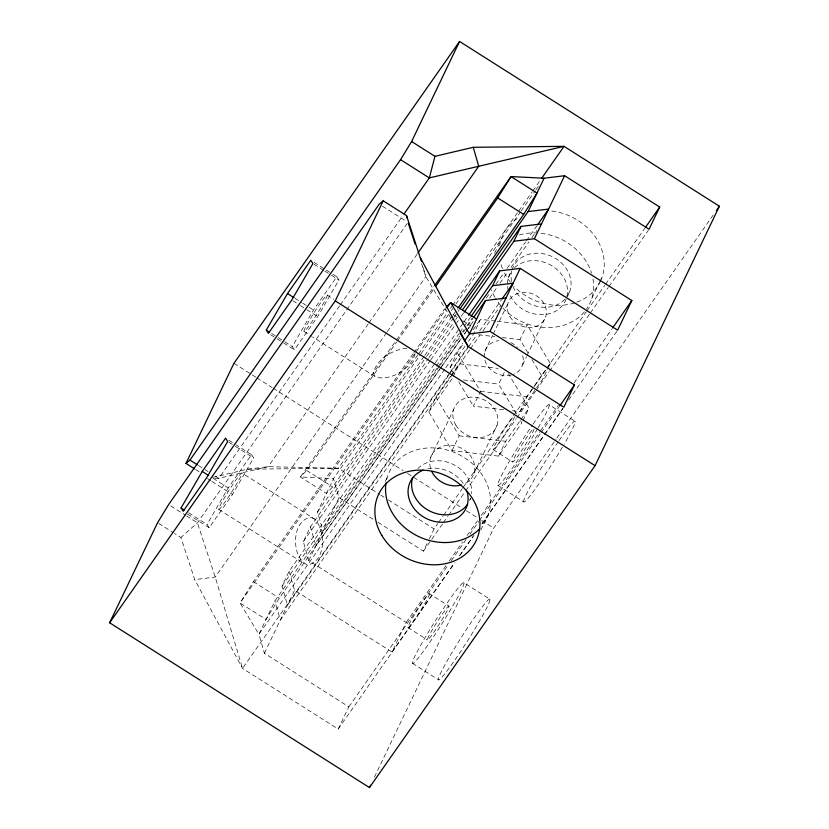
<?xml version="1.0" encoding="UTF-8"?>
<svg xmlns="http://www.w3.org/2000/svg" width="829" height="829" viewBox="0 0 829 829"><rect width="100%" height="100%" fill="white"/><g stroke="black" fill="none" stroke-linecap="round" stroke-linejoin="round"><path stroke-width="0.62" stroke-dasharray="4.14 3.11" d="M415.174 353.869C410.697 369.071 391.765 380.666 376.221 377.288L312.606 336.947M439.525 366.117L274.907 600.952L258.917 634.309L264.389 653.273L348.833 706.826L338.18 729.064L242.503 668.392L194.722 579.575L180.909 537.513L174.546 533.472M448.541 375.33L287.476 605.087L282.005 586.124L289.114 571.295L434.448 363.962M289.114 571.295L294.585 590.269L392.013 652.05L406.22 622.403L308.782 560.611L303.321 541.648L310.419 526.819L428.324 358.625M437.297 367.91L322.989 530.964L317.528 511.99L333.507 478.634L420.262 354.874M264.389 653.273L294.585 590.269M308.782 560.611L338.978 497.607L333.507 478.634L300.419 476.986L433.899 286.575M385.205 481.525L387.34 477.079M494.602 253.208L500.985 239.861M520.571 420.645L521.897 422.863L498.581 456.126L452.043 450.634L428.831 411.889L435.93 397.06L450.499 376.273M454.116 374.055L450.137 367.413L457.245 352.584L463.794 343.227M453.235 376.345L459.245 363.796L498.229 368.397M495.649 321.103L480.561 319.32L473.452 334.149L467.629 342.46M508.529 277.29L511.058 271.995M430.531 457.784L453.618 409.599M484.934 351.341L492.623 335.279M493.172 334.128L508.022 303.155M452.043 450.634L459.152 435.805L435.93 397.06M503.545 409.713L473.359 406.158L480.457 391.329L457.245 352.584M516.591 414.003L498.675 384.117L504.685 371.568M527.949 352.926L519.99 339.641L527.089 324.813L496.903 321.248M377.951 522.322L423.412 551.15L428.748 540.031M429.277 538.923L434.075 528.912L437.785 523.617M522.622 364.801L526.467 356.781M527.016 355.631L545.7 316.626M474.022 473.328L497.099 425.142M469.597 500.281L470.613 498.156A30.849 26.103 25.6 0 1 469.338 501.327M567.523 295.891L570.051 290.596M498.581 456.126L505.68 441.297L520.26 420.51M512.343 410.759L519.887 411.65L526.995 396.822L534.28 386.428M522.985 420.583L528.995 408.034L508.436 373.713M536.643 387.744L543.202 378.387L547.026 370.397M547.575 369.257L550.311 363.558L527.089 324.813M480.81 530.021L488.799 513.338M591.802 298.367L599.253 282.803M599.792 281.694L602.455 276.13M374.449 777.084L493.742 528.094L556.093 439.163M336.781 276.751L338.906 280.026L317.714 316.554L294.399 349.817L292.274 346.543L313.466 310.015L336.781 276.751L332.45 274.005M251.539 454.665L253.664 457.929L232.472 494.467L209.157 527.721L207.032 524.456L228.224 487.918L251.539 454.665L236.389 445.049M413.184 353.651L253.373 581.647L240.047 603.004L258.917 634.309L445.038 368.791M441.401 366.957L279.352 598.124L266.026 619.481L240.047 603.004L445.442 309.984M339.6 305.911L218.732 478.333L214.027 478.271M340.336 304.854L402.625 215.996M407.267 223.447L197.416 522.809L180.909 537.513M368.231 323.88L268.13 466.686L218.732 478.333L214.462 475.628M368.967 322.823L417.174 254.068M386.521 332.73L215.229 577.088L194.722 579.575M387.267 331.673L425.826 276.668L422.407 264.814M424.054 356.501L332.626 486.924L326.398 493.462L300.419 476.986L306.647 470.447L396.594 342.139M397.329 341.082L434.5 288.057M413.93 352.594L444.406 309.124L446.572 310.492M417.816 354.947L338.398 468.24L247.612 469.183L210.566 477.918M418.552 353.89L447.505 312.595M450.468 308.357L451.95 306.243M452.696 305.186L518.011 212.006M518.757 210.949L532.114 191.893M532.85 190.836L541.016 179.188M421.008 353.817L448.437 314.678M451.411 310.44L452.893 308.326M455.857 304.098L520.374 212.069M521.109 211.012L535.202 190.908M535.938 189.851L538.902 185.623M424.8 355.434L452.302 316.201M453.048 315.144L457.504 308.782M317.528 511.99L425.785 357.548M426.531 356.491L453.225 318.409M453.96 317.352L459.152 309.953M429.059 357.568L455.017 320.543M455.753 319.486L457.245 317.372M303.321 541.648L430.116 360.76M430.862 359.703L456.074 323.735M456.81 322.678L458.292 320.564M461.256 316.326L463.484 313.155M435.194 362.905L459.66 328.004M460.406 326.937L463.37 322.709M464.105 321.652L467.815 316.367M282.005 586.124L435.505 367.154M436.241 366.097L459.225 333.299M459.971 332.242L470.354 317.434M438.033 366.843L459.556 336.139M462.53 331.901L464.012 329.787M466.986 325.548L472.178 318.139M486.281 298.025L489.245 293.787M495.929 284.254L504.094 272.617M507.058 268.378L525.617 241.902M526.363 240.845L536.746 226.027M440.261 365.061L460.282 336.491M463.245 332.263L466.955 326.978M467.701 325.911L472.893 318.512M439.836 368.967L315.89 545.793L310.419 526.819M440.582 367.91L461.359 338.263M464.333 334.025L465.815 331.911M466.561 330.854L474.727 319.206M489.566 298.025L496.985 287.435M499.96 283.207L508.125 271.56M511.089 267.321L528.902 241.913M531.876 237.674L537.068 230.265M442.147 365.89L461.473 338.325M464.447 334.077L467.421 329.838M468.157 328.781L472.167 323.724M445.784 367.734L462.841 343.403M473.266 329.714L480.561 319.32M450.137 367.413L466.893 343.507M449.577 372.977L242.503 668.392L215.229 577.088L197.416 522.809L186.763 516.052M450.323 371.92L468.136 346.512M449.277 374.273L467.836 347.797M468.582 346.74L476.737 335.092M479.711 330.854L501.234 300.15M451.235 375.236L459.245 363.796M469.639 349.921L280.378 619.916L274.907 600.952M470.385 348.864L480.032 335.092M482.996 330.864L500.809 305.445M428.831 411.889L452.147 378.625M438.52 522.56L442.976 516.208M443.722 515.151L462.271 488.685M463.017 487.618L512.747 416.686M513.493 415.619L546.145 369.04M546.891 367.972L586.227 311.859M586.963 310.802L604.776 285.394M605.522 284.326L644.858 228.213M535.006 385.381L547.399 367.713M548.124 366.677L550.311 363.558M519.887 411.65L535.917 388.78M423.412 551.15L442.717 523.627M443.453 522.571L447.909 516.218M448.655 515.151L464.976 491.856M465.722 490.799L516.198 418.8M516.933 417.743L535.493 391.278M536.228 390.21L548.85 372.211M549.596 371.154L589.668 313.984M590.414 312.916L608.227 287.508M608.973 286.451L648.309 230.338M520.985 419.474L528.995 408.034M406.22 622.403L446.292 565.223M449.266 560.995L462.623 541.928M467.079 535.575L477.473 520.757M481.183 515.462L539.814 431.816M540.56 430.759L558.373 405.35M573.958 383.112L611.812 329.113M348.833 706.826L448.292 564.943M451.256 560.705L466.105 539.534M469.815 534.239L478.716 521.534M479.463 520.477L540.321 433.65M541.068 432.593L558.881 407.184M392.013 652.05L454.354 563.109M459.556 555.699L472.913 536.643M481.815 523.938L544.166 434.997M544.912 433.94L562.725 408.531M568.663 400.055L616.9 331.237M338.18 729.064L454.706 562.829M459.898 555.42L474.001 535.306M482.167 523.659L563.067 408.241M556.829 438.095L714.183 213.633M247.612 469.183L268.13 466.686L338.398 468.24L379.713 494.436M407.008 348.18C393.143 349.548 377.247 358.377 373.485 372.573L374.169 375.34L376.221 377.288M478.488 334.74L494.83 336.667M502.384 337.558L519.99 339.641M463.463 379.962L498.675 384.117M480.457 391.329L526.995 396.822M459.152 435.805L505.68 441.297M314.191 518.809L310.844 517.337C291.321 519.907 290.855 557.616 307.331 564.932C326.377 562.217 326.098 529.576 314.191 518.809L241.954 472.996A21.595 1.606 -57.6 0 0 223.716 499.017A21.595 1.606 -57.6 0 0 225.374 501.576A21.595 1.606 -57.6 0 0 241.954 472.996M382.428 206.172L405.878 221.042M453.069 314.616L457.401 317.362M462.81 320.792L470.385 325.6M533.088 424.085A47.823 3.544 -57.6 0 1 549.067 404.728L575.119 421.277M314.046 262.337L331.372 273.321M314.004 264.233L323.745 270.409M324.833 271.093L330.243 274.534M331.32 275.218L338.906 280.026M327.196 295.083A21.595 1.606 -57.6 0 1 310.616 323.662A21.595 1.606 -57.6 0 1 308.958 321.103A21.595 1.606 -57.6 0 1 327.196 295.083L333.755 299.248M295.062 298.347L301.559 302.461M302.637 303.145L308.056 306.585M309.134 307.269L313.466 310.015M292.813 300.761L299.31 304.885M300.388 305.569L305.797 308.999M306.885 309.694L317.714 316.554M493.182 449.639L512.664 462.002M303.984 331.486L311.528 336.263M271.705 333.496L277.114 336.937M278.202 337.621L283.611 341.051M284.699 341.735L292.274 346.543M270.575 334.709L275.995 338.149M277.073 338.833L282.482 342.263M283.57 342.947L294.399 349.817M497.742 485.39L523.721 501.866A47.823 3.544 -57.6 0 0 562.404 447.173M233.933 363.33L255.767 377.174M256.855 377.869L272.14 387.557M273.228 388.252L403.132 470.634M407.505 473.411L462.085 508.022M466.458 510.788L477.369 517.711M481.732 520.488L493.742 528.094M380.801 495.131L384.055 497.203M388.407 499.96L434.075 528.912M306.647 470.447L332.626 486.924M338.978 497.607L373.62 519.576M463.898 582.714A47.823 3.544 -57.6 0 1 427.194 645.988A47.823 3.544 -57.6 0 1 423.515 640.32A47.823 3.544 -57.6 0 1 463.898 582.714L489.877 599.191A47.823 3.544 -57.6 0 1 453.173 662.464A47.823 3.544 -57.6 0 1 449.494 656.796A47.823 3.544 -57.6 0 1 489.877 599.191M228.804 440.24L235.301 444.365M228.763 442.137L234.182 445.577M235.26 446.261L253.664 457.929M429.495 593.751A20.051 1.492 -57.6 0 1 414.096 620.289A20.051 1.492 -57.6 0 1 412.552 617.916A20.051 1.492 -57.6 0 1 429.495 593.751L448.976 606.113A20.051 1.492 -57.6 0 1 433.588 632.641A20.051 1.492 -57.6 0 1 432.044 630.268A20.051 1.492 -57.6 0 1 448.976 606.113M198.473 465.494L203.81 468.872M204.877 469.546L208.069 471.577M213.074 478.312L228.224 487.918M195.53 469.463L199.779 472.147M207.571 478.675L210.815 480.737M211.903 481.421L232.472 494.467M407.941 627.553L427.422 639.905M218.742 509.389L303.994 563.451M188.629 512.778L207.032 524.456M187.499 513.99L209.157 527.721M170.774 505.918L185.696 515.379M412.5 663.304L438.489 679.78M253.373 581.647L279.352 598.124M158.629 523.379L173.489 532.798M450.945 318.139L425.826 276.668L421.474 263.394M531.928 359.568L543.202 378.387M458.758 381.806L473.359 406.158M386.697 479.38A53.989 45.688 25.6 0 1 458.23 454.219A53.989 45.688 25.6 0 1 482.105 525.959M564.86 299.373A30.849 26.103 25.6 0 1 536.456 306.202A30.849 26.103 25.6 0 1 512.84 286.078M511.493 281.414A30.849 26.103 25.6 0 1 511.762 270.969M512.073 269.871A30.849 26.103 25.6 0 1 552.591 256.814A30.849 26.103 25.6 0 1 567.046 296.709M566.134 299.082A30.849 26.103 25.6 0 1 538.788 314.595A30.849 26.103 25.6 0 1 509.762 294.647M508.198 290.005A30.849 26.103 25.6 0 1 507.607 286.451M507.493 284.109A30.849 26.103 25.6 0 1 511.534 271.176M514.55 267.694A30.849 26.103 25.6 0 1 550.829 265.166A30.849 26.103 25.6 0 1 566.818 296.917M417.826 468.665A30.849 26.103 25.6 0 1 452.53 464.085A30.849 26.103 25.6 0 1 471.525 493.659M427.837 468.789A30.849 26.103 25.6 0 1 464.085 484.861M430.52 468.198A23.139 19.575 25.6 0 1 444.603 445.743A23.139 19.575 25.6 0 1 472.696 459.463A23.139 19.575 25.6 0 1 463.515 484.312M600.756 280.596A53.989 45.688 25.6 0 1 575.751 302.554M574.632 302.917A53.989 45.688 25.6 0 1 514.529 286.803M510.384 282.15A53.989 45.688 25.6 0 1 504.446 272.948M502.467 268.586A53.989 45.688 25.6 0 1 500.954 264.161M499.638 245.726A53.989 45.688 25.6 0 1 518.705 217.623M551.782 211.063A53.989 45.688 25.6 0 1 601.232 279.497M522.633 355.786A20.051 16.974 25.6 0 1 513.514 374.325M511.224 375.06A20.051 16.974 25.6 0 1 485.286 361.496A20.051 16.974 25.6 0 1 498.747 340.636M510.788 342.615A20.051 16.974 25.6 0 1 517.586 347.372M514.591 416.78A20.051 1.492 -57.6 0 1 499.338 442.375A20.051 1.492 -57.6 0 1 495.701 443.722A20.051 1.492 -57.6 0 1 512.84 417.422M534.083 429.132A20.051 1.492 -57.6 0 1 518.819 454.738A20.051 1.492 -57.6 0 1 515.192 456.074A20.051 1.492 -57.6 0 1 532.332 429.785M549.067 404.728A47.823 3.544 -57.6 0 1 538.125 427.785M537.575 428.738A47.823 3.544 -57.6 0 1 497.825 485.473A47.823 3.544 -57.6 0 1 532.384 425.101M559.067 440.562A47.823 3.544 -57.6 0 1 575.046 421.205A47.823 3.544 -57.6 0 1 564.114 444.261M523.731 501.887A47.823 3.544 -57.6 0 1 558.363 441.577M584.341 311.922A53.989 45.688 25.6 0 1 501.327 306.305M500.519 305.352A53.989 45.688 25.6 0 1 495.535 298.336M494.934 297.3A53.989 45.688 25.6 0 1 491.39 289.725M519.286 234.97A53.989 45.688 25.6 0 1 538.643 233.053M541.13 233.301A53.989 45.688 25.6 0 1 591.502 272.969M592.963 279.01A53.989 45.688 25.6 0 1 586.538 309.072M455.846 425.132A23.139 19.575 25.6 0 0 494.851 429.733A23.139 19.575 25.6 0 0 475.39 397.257A23.139 19.575 25.6 0 0 455.846 425.132M509.949 316.616A20.051 16.974 25.6 0 0 543.751 320.595A20.051 16.974 25.6 0 0 526.881 292.45A20.051 16.974 25.6 0 0 509.949 316.616"/><path stroke-width="1.24" d="M434.634 285.518L511.016 176.567L544.093 178.214L564.611 175.727L649.045 229.27L659.708 207.032L564.031 146.36L473.245 147.303L434.956 156.329L429.318 177.914L404.106 213.882M194.473 468.789L185.976 463.401L233.933 363.33L459.567 41.45L719.375 206.224L595.067 465.67L369.433 787.55L109.625 622.776L157.572 522.705L168.639 504.56L379.236 204.141L383.205 200.825L406.542 215.633L421.381 261.249M109.625 622.776L335.258 300.896L383.205 200.825M185.976 463.401L189.955 460.085L400.542 159.665L411.619 141.521L459.567 41.45M506.011 298.036L485.493 300.533L469.515 333.89L464.323 341.289M471.09 316.377L492.602 285.704L499.7 270.876L520.218 268.389L617.646 330.17L631.853 300.523L534.415 238.731L513.907 241.229L464.23 312.098M513.907 241.229L521.016 226.4L541.524 223.913M459.898 308.896L528.114 211.571L544.093 178.214M446.189 307.248L450.634 302.585L469.515 333.89L490.022 331.393L520.218 268.389M534.415 238.731L564.611 175.727M369.433 787.55L370.553 785.218M490.022 331.393L574.466 384.946L563.813 407.184L468.136 346.512L460.199 333.413M266.296 330.066L287.487 293.539L310.802 260.275L312.916 263.549L291.725 300.077L268.409 333.341L266.296 330.066L269.539 332.128M181.054 507.98L202.245 471.442L225.561 438.189L227.685 441.453L206.494 477.991L183.178 511.244L181.054 507.98L184.297 510.032M435.981 285.943L497.68 197.924L511.016 176.567L536.995 193.043L523.669 214.4L458.25 307.714M417.909 253.011L478.716 166.266L564.031 146.36L541.762 178.121M446.924 307.87L450.634 302.585L476.613 319.061M462.427 309.963L521.016 226.4M468.561 315.31L499.7 270.876M537.493 224.97L548.622 209.084L528.114 211.571M473.628 317.455L485.493 300.533M501.98 299.093L513.11 283.207L492.602 285.704M645.604 227.156L659.708 207.032M612.548 328.056L631.853 300.523M559.616 406.127L574.466 384.946M716.411 210.452L719.375 206.224M411.619 141.521L434.956 156.329M497.68 197.924L523.669 214.4M400.542 159.665L429.318 177.914L478.716 166.266L473.245 147.303M335.258 300.896L595.067 465.67M287.487 293.539L293.974 297.652M189.955 460.085L197.416 464.82M202.245 471.442L208.742 475.566M420.355 257.695L468.136 346.512M408.407 223.602L415.132 244.099M406.542 215.633L407.029 217.882M467.597 504.27A30.849 26.103 25.6 0 1 430.096 511.224A30.849 26.103 25.6 0 1 412.635 477.431M467.079 491.69A30.849 26.103 25.6 0 1 448.302 521.628A30.849 26.103 25.6 0 1 410.842 503.338A30.849 26.103 25.6 0 1 423.091 470.209M461.411 485.017A23.139 19.575 25.6 0 1 431.691 471.318M479.711 528.695A53.989 45.688 25.6 0 1 417.909 536.208A53.989 45.688 25.6 0 1 385.993 482.944M381.879 535.555A53.989 45.688 25.6 0 0 472.882 546.28A53.989 45.688 25.6 0 0 427.474 470.509A53.989 45.688 25.6 0 0 381.879 535.555"/></g></svg>
